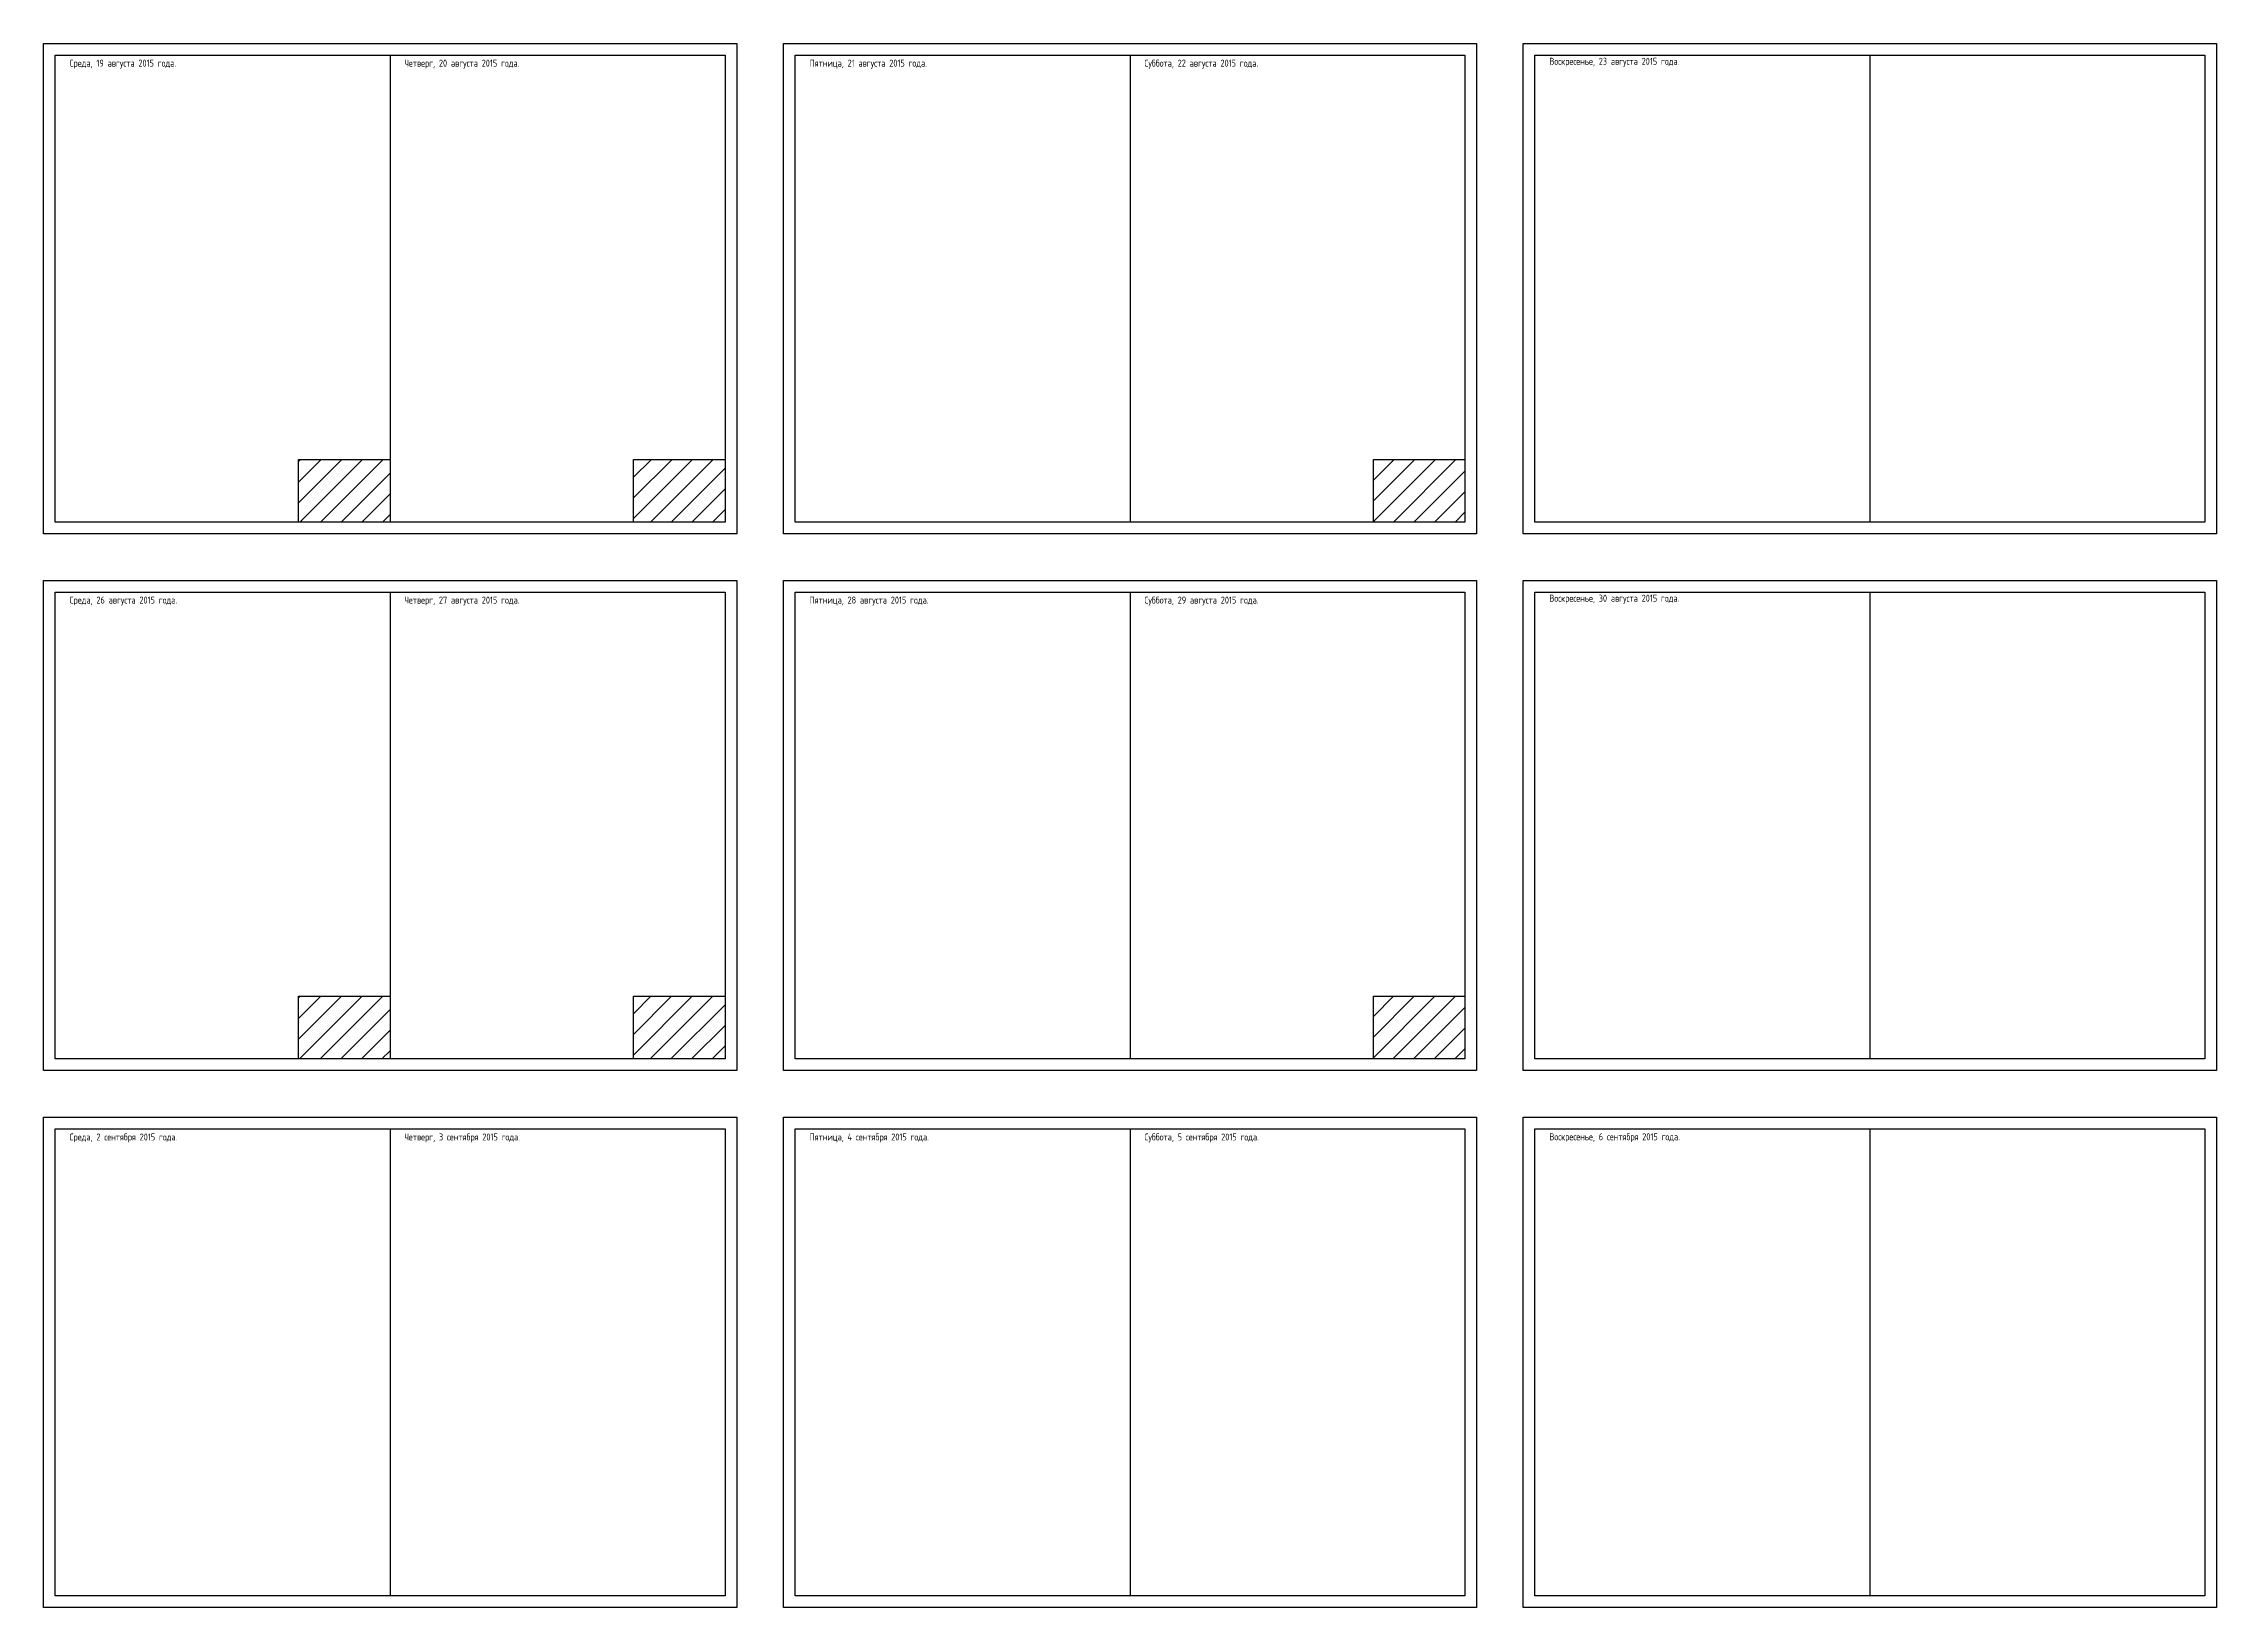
# Model space of a CAD drawing. Header units: millimetres. Extents: x -978 to 2856, y -2564 to 866.
# Drawn here: x 663 to 1594, y -2564 to -1894 of the extents above; entities that cross this region are included whole.
import ezdxf

# ---------------------------------------------------------------- set-up
doc = ezdxf.new("R2010")
doc.units = ezdxf.units.MM
doc.header["$MEASUREMENT"] = 0
doc.layers.add('FH day', color=2, linetype='Continuous')
doc.styles.add('texxt', font='romans.shx', dxfattribs={"width": 0.8})

# ---------------------------------------------------------------- blocks, each defined once
blk = doc.blocks.new('FH_day')
at = {"layer": 'FH day'}
h = blk.add_hatch(dxfattribs=at)
h.set_pattern_fill('ANSI31', color=256, scale=50)
h.set_pattern_definition([(45, (-811.23, -200.661), (-4.419417, 4.419417), [])])
h.paths.add_polyline_path([(-39.23, 26.84), (-39.23, 0), (0, 0), (0, 26.84)])
blk.add_lwpolyline([(0, 0), (-39.23, 0), (-39.23, 26.84), (0, 26.84)], close=True, dxfattribs=at)

msp = doc.modelspace()

# ---------------------------------------------------------------- linework, layer by layer
for p, q in [((811.23, -1899.34), (811.23, -2099.34)), ((1128.23, -1899.34), (1128.23, -2099.34)), ((1445.23, -1899.34), (1445.23, -2099.34)), ((811.23, -2129.34), (811.23, -2329.34)), ((1128.23, -2129.34), (1128.23, -2329.34)), ((1445.23, -2129.34), (1445.23, -2329.34)), ((811.23, -2359.34), (811.23, -2559.34)), ((1128.23, -2359.34), (1128.23, -2559.34)), ((1445.23, -2359.34), (1445.23, -2559.34))]:
    msp.add_line(p, q)
for points in [[(662.73, -1894.34), (959.73, -1894.34), (959.73, -2104.34), (662.73, -2104.34)], [(979.73, -1894.34), (1276.73, -1894.34), (1276.73, -2104.34), (979.73, -2104.34)], [(1296.73, -1894.34), (1593.73, -1894.34), (1593.73, -2104.34), (1296.73, -2104.34)], [(667.73, -1899.34), (954.73, -1899.34), (954.73, -2099.34), (667.73, -2099.34)], [(984.73, -1899.34), (1271.73, -1899.34), (1271.73, -2099.34), (984.73, -2099.34)], [(1301.73, -1899.34), (1588.73, -1899.34), (1588.73, -2099.34), (1301.73, -2099.34)], [(662.73, -2124.34), (959.73, -2124.34), (959.73, -2334.34), (662.73, -2334.34)], [(667.73, -2129.34), (954.73, -2129.34), (954.73, -2329.34), (667.73, -2329.34)], [(979.73, -2124.34), (1276.73, -2124.34), (1276.73, -2334.34), (979.73, -2334.34)], [(984.73, -2129.34), (1271.73, -2129.34), (1271.73, -2329.34), (984.73, -2329.34)], [(1296.73, -2124.34), (1593.73, -2124.34), (1593.73, -2334.34), (1296.73, -2334.34)], [(1301.73, -2129.34), (1588.73, -2129.34), (1588.73, -2329.34), (1301.73, -2329.34)], [(662.73, -2354.34), (959.73, -2354.34), (959.73, -2564.34), (662.73, -2564.34)], [(979.73, -2354.34), (1276.73, -2354.34), (1276.73, -2564.34), (979.73, -2564.34)], [(1296.73, -2354.34), (1593.73, -2354.34), (1593.73, -2564.34), (1296.73, -2564.34)], [(667.73, -2359.34), (954.73, -2359.34), (954.73, -2559.34), (667.73, -2559.34)], [(984.73, -2359.34), (1271.73, -2359.34), (1271.73, -2559.34), (984.73, -2559.34)], [(1301.73, -2359.34), (1588.73, -2359.34), (1588.73, -2559.34), (1301.73, -2559.34)]]:
    msp.add_lwpolyline(points, close=True)

# ---------------------------------------------------------------- block references
for p in [(811.23, -2099.34), (954.73, -2099.34), (1271.73, -2099.34), (811.23, -2329.34), (954.73, -2329.34), (1271.73, -2329.34)]:
    msp.add_blockref('FH_day', p)

# ---------------------------------------------------------------- texts
at = {"char_height": 3, "attachment_point": 7, "style": 'texxt'}
for s, heights, insert in [('{\\Fromans|c204;Среда}, 19 {\\Fromans|c204;августа }2015 {\\Fromans|c204;года}.', [3.79], (673.91, -1905.09)), ('{\\Fromans|c204;Четверг}, 20 {\\Fromans|c204;августа }2015 {\\Fromans|c204;года}.', [0], (817.41, -1905.09)), ('{\\Fromans|c204;Пятница}, 21 {\\Fromans|c204;августа }2015 {\\Fromans|c204;года}.', [3.79], (990.91, -1905.09)), ('{\\Fromans|c204;Суббота}, 22 {\\Fromans|c204;августа }2015 {\\Fromans|c204;года}.', [0], (1134.41, -1905.09)), ('{\\Fromans|c204;Среда}, 26 {\\Fromans|c204;августа }2015 {\\Fromans|c204;года}.', [3.79], (673.91, -2135.09)), ('{\\Fromans|c204;Четверг}, 27 {\\Fromans|c204;августа }2015 {\\Fromans|c204;года}.', [4], (817.41, -2135.09)), ('{\\Fromans|c204;Пятница}, 28 {\\Fromans|c204;августа }2015 {\\Fromans|c204;года}.', [3.79], (990.91, -2135.09)), ('{\\Fromans|c204;Суббота}, 29 {\\Fromans|c204;августа }2015 {\\Fromans|c204;года}.', [0], (1134.41, -2135.09)), ('{\\Fromans|c204;Среда}, 2 {\\Fromans|c204;сентября }2015 {\\Fromans|c204;года}.', [3.79], (673.91, -2365.09)), ('\\pt21;Четверг, 3 сентября 2015 года.', [0], (817.41, -2365.09)), ('{\\Fromans|c204;Пятница}, 4 {\\Fromans|c204;сентября }2015 {\\Fromans|c204;года}.', [3.79], (990.91, -2365.09)), ('{\\Fromans|c204;Суббота}, 5 {\\Fromans|c204;сентября }2015 {\\Fromans|c204;года}.', [0], (1134.41, -2365.09))]:
    msp.add_mtext_dynamic_manual_height_columns(s, width=137.3157, gutter_width=20, heights=heights, dxfattribs=dict(at, insert=insert))
note = msp.add_mtext_dynamic_manual_height_columns('\\pt24;Воскресенье, 23 августа 2015 года.\\P', width=137.3157, gutter_width=20, heights=[3.79, 0], dxfattribs=dict(insert=(1307.91, -1905.09), char_height=3, attachment_point=7, style='texxt'))
note = msp.add_mtext_dynamic_manual_height_columns('\\pt24;Воскресенье, 30 августа 2015 года.\\P', width=137.3157, gutter_width=20, heights=[3.79, 0], dxfattribs=dict(insert=(1307.91, -2135.09), char_height=3, attachment_point=7, style='texxt'))
note = msp.add_mtext_dynamic_manual_height_columns('\\pt24;Воскресенье, 6 сентября 2015 года.\\P', width=137.3157, gutter_width=20, heights=[3.1, 0], dxfattribs=dict(insert=(1307.91, -2365.09), char_height=3, attachment_point=7, style='texxt'))

doc.saveas('drawing.dxf')
